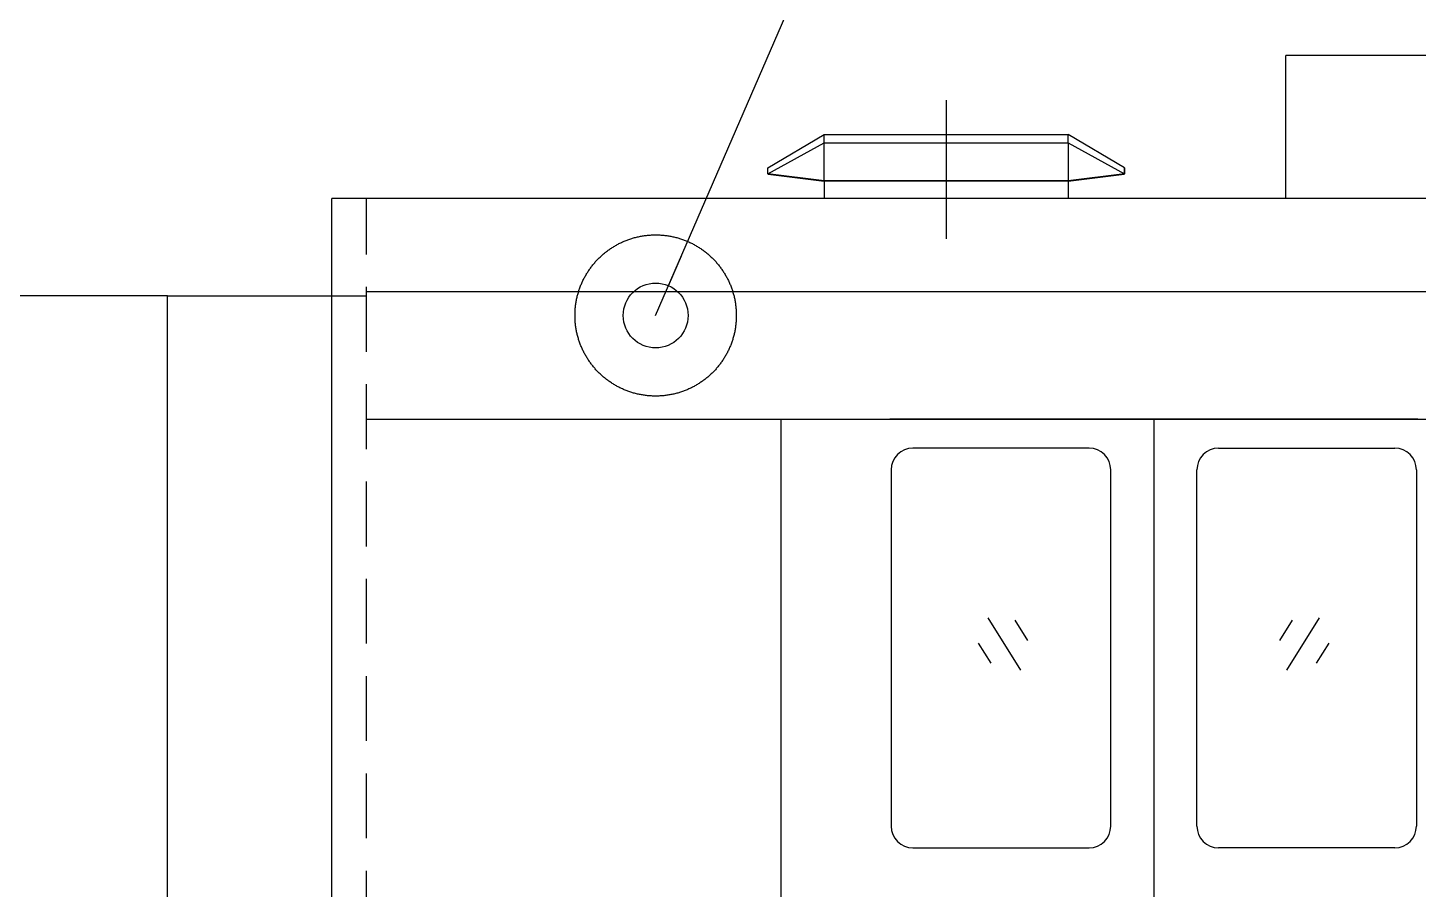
# Model space of a CAD drawing. Extents: x 39751 to 116307, y -36149 to -14965.
# Drawn here: x 67273 to 70487, y -19393 to -17401 of the extents above; entities that cross this region are included whole.
import ezdxf

# ---------------------------------------------------------------- set-up
doc = ezdxf.new("R2010")
doc.units = 0
doc.header["$LTSCALE"] = 1500
for name, pattern in [('CENTER', [1.32, 1.2, -0.05, 0.02, -0.05]), ('DASHED', [0.35, 0.3, -0.05]), ('HIDDEN1', [0.15, 0.1, -0.05]), ('PHANTOM', [0.95, 0.76, -0.05, 0.02, -0.05, 0.02, -0.05])]:
    doc.linetypes.add(name, pattern=pattern)
for name, color, linetype in [('1', 1, 'CENTER'), ('confine0', 7, 'Continuous'), ('confine2', 2, 'DASHED'), ('confine4', 2, 'HIDDEN1'), ('confine5', 4, 'CENTER'), ('confinea', 3, 'Continuous')]:
    doc.layers.add(name, color=color, linetype=linetype)
doc.styles.get("Standard").update_dxf_attribs({"font": 'gbenor.shx', "width": 0.9, "bigfont": 'gbcbig.shx'})
doc.dimstyles.get("Standard").update_dxf_attribs({"dimtxt": 3.5, "dimasz": 3, "dimexe": 1, "dimexo": 0, "dimgap": 1, "dimtad": 1, "dimdec": 0, "dimdsep": 46, "dimtxsty": 'Standard', "dimblk": 'CLOSED', "dimcen": 0, "dimadec": 0, "dimazin": 2, "dimtfac": 1, "dimtdec": 0, "dimtofl": 0, "dimtmove": 2, "dimatfit": 3, "dimldrblk": 'NONE', "dimfxl": 0.18, "dimtolj": 1, "dimtzin": 0, "dimarcsym": 0})

msp = doc.modelspace()

# ---------------------------------------------------------------- linework, layer by layer
at = {"color": 7, "ltscale": 0.1889}
for p, q in [((68983.7, -17725), (69113.7, -17647.9)), ((69807.7, -17725), (69677.7, -17647.9))]:
    msp.add_line(p, q, dxfattribs=at)
at = {"color": 7, "ltscale": 0.185448}
for p, q in [((68983.7, -17738.9), (69113.7, -17667.4)), ((69677.7, -17667.4), (69807.7, -17738.9))]:
    msp.add_line(p, q, dxfattribs=at)
at = {"color": 7}
for p, q in [((69113.7, -17647.9), (69677.7, -17647.9)), ((69113.7, -17667.4), (69677.7, -17667.4)), ((69677.7, -17754.9), (69113.7, -17754.9)), ((69677.4, -17755.7), (69114, -17755.7))]:
    msp.add_line(p, q, dxfattribs=at)
at = {"color": 7, "ltscale": 0.024355}
for p, q in [((69113.7, -17667.4), (69113.7, -17647.9)), ((69677.7, -17667.4), (69677.7, -17647.9))]:
    msp.add_line(p, q, dxfattribs=at)
at = {"color": 7, "ltscale": 0.109364}
for p, q in [((69113.7, -17754.9), (69113.7, -17667.4)), ((69677.7, -17667.4), (69677.7, -17754.9))]:
    msp.add_line(p, q, dxfattribs=at)
at = {"color": 7, "ltscale": 0.017397}
for p, q in [((68983.7, -17738.9), (68983.7, -17725)), ((69807.7, -17725), (69807.7, -17738.9)), ((69807.7, -17738.9), (69807.7, -17725))]:
    msp.add_line(p, q, dxfattribs=at)
at = {"color": 7, "ltscale": 0.001439}
for p, q in [((68984.3, -17739.8), (68983.7, -17738.9)), ((69807, -17739.8), (69807.7, -17738.9)), ((69807.7, -17738.9), (69807, -17739.8))]:
    msp.add_line(p, q, dxfattribs=at)
at = {"color": 7, "ltscale": 0.163727}
for p, q in [((69113.7, -17754.9), (68983.7, -17738.9)), ((69807.7, -17738.9), (69677.7, -17754.9))]:
    msp.add_line(p, q, dxfattribs=at)
at = {"color": 7, "ltscale": 0.163295}
for p, q in [((69114, -17755.7), (68984.3, -17739.8)), ((68984.3, -17739.8), (69114, -17755.7)), ((69807, -17739.8), (69677.4, -17755.7))]:
    msp.add_line(p, q, dxfattribs=at)
at = {"color": 7, "ltscale": 0.001106}
msp.add_line((69113.7, -17754.9), (69114, -17755.7), dxfattribs=at)
at = {"color": 7, "linetype": 'PHANTOM', "ltscale": 0.054045}
for p, q in [((69114, -17755.7), (69114, -17796)), ((69677.4, -17755.7), (69677.4, -17796))]:
    msp.add_line(p, q, dxfattribs=at)
at = {"color": 7, "ltscale": 0.247119}
msp.add_line((69311.7, -17755.7), (69114, -17755.7), dxfattribs=at)
at = {"color": 7, "ltscale": 0.020001}
for p, q in [((69335.7, -17755.7), (69319.7, -17755.7)), ((69391.7, -17755.7), (69375.7, -17755.7))]:
    msp.add_line(p, q, dxfattribs=at)
at = {"color": 7, "ltscale": 0.347113}
msp.add_line((69677.4, -17755.7), (69399.7, -17755.7), dxfattribs=at)
at = {"color": 7, "ltscale": 0.16329}
msp.add_line((69677.4, -17755.7), (69807, -17739.8), dxfattribs=at)
at = {"color": 7, "ltscale": 0.001104}
msp.add_line((69677.4, -17755.7), (69677.7, -17754.9), dxfattribs=at)
at = {"color": 7, "ltscale": 4.57764e-06}
msp.add_line((69807, -17739.8), (69807, -17739.8), dxfattribs=at)
for p, q in [((67975.7, -20400), (67975.7, -17796)), ((67595.7, -18021), (67215.7, -18021)), ((67595.7, -20331), (67595.7, -18021)), ((67595.7, -20331), (67595.7, -18021)), ((67595.7, -18021), (67975.7, -18021)), ((68055.7, -18011), (89935.7, -18011)), ((68055.7, -18306), (89935.7, -18306))]:
    msp.add_line(p, q)
at = {"layer": '1'}
msp.add_circle((68724.3, -18066.2), 186.4, dxfattribs=at)
at = {"layer": 'confine0'}
for p, q in [((70180.7, -17795.3), (70180.7, -17465.3)), ((73980.7, -17465.3), (70180.7, -17465.3)), ((90015.7, -17796), (67975.7, -17796)), ((69013.7, -18306), (69013.7, -20241)), ((70485.7, -18306), (69265.7, -18306)), ((69875.7, -18306), (69875.7, -20166)), ((69875.7, -18306), (69875.7, -20166))]:
    msp.add_line(p, q, dxfattribs=at)
at = {"layer": 'confine0', "color": 0}
for p, q in [((69726.1, -18373), (69318.7, -18373)), ((70025.3, -18373), (70432.6, -18373)), ((69268.7, -18423), (69268.7, -19247)), ((69776.1, -19247), (69776.1, -18423)), ((69975.3, -19247), (69975.3, -18423)), ((70482.6, -18423), (70482.6, -19247)), ((69568.2, -18886.3), (69492.9, -18765.6)), ((70183.1, -18886.3), (70258.4, -18765.6)), ((69584.2, -18817.5), (69555.2, -18771)), ((70167.1, -18817.5), (70196.1, -18771)), ((69499.4, -18870.4), (69470.4, -18823.9)), ((70252, -18870.4), (70281, -18823.9)), ((69318.7, -19297), (69726.1, -19297)), ((70432.6, -19297), (70025.3, -19297))]:
    msp.add_line(p, q, dxfattribs=at)
for centre, start, end in [((69318.7, -18423), 90, 180), ((69726.1, -18423), 0, 90), ((70025.3, -18423), 90, 180), ((70432.6, -18423), 0, 90), ((69318.7, -19247), 180, 270), ((69726.1, -19247), 270, 0), ((70025.3, -19247), 180, 270), ((70432.6, -19247), 270, 0)]:
    msp.add_arc(centre, 50, start, end, dxfattribs=at)
at = {"layer": 'confine2'}
msp.add_line((67975.7, -18021), (68055.7, -18021), dxfattribs=at)
at = {"layer": 'confine4'}
msp.add_line((68055.7, -20400), (68055.7, -17796), dxfattribs=at)
at = {"layer": 'confine5'}
msp.add_line((69395.7, -17568.8), (69395.7, -17889.3), dxfattribs=at)

# ---------------------------------------------------------------- leaders
at = {"layer": 'confinea', "annotation_type": 0, "has_hookline": 1, "hookline_direction": 0, "text_width": 3662.9}
msp.add_leader([(68724.3, -18066.2), (69828.9, -15514.2), (70745, -15514.2)], dimstyle='Standard', override={"dimscale": 50, "dimgap": 1, "dimtad": 0, "dimldrblk": 'DotBlank', "dimarcsym": 1}, dxfattribs=at)

doc.saveas('drawing.dxf')
